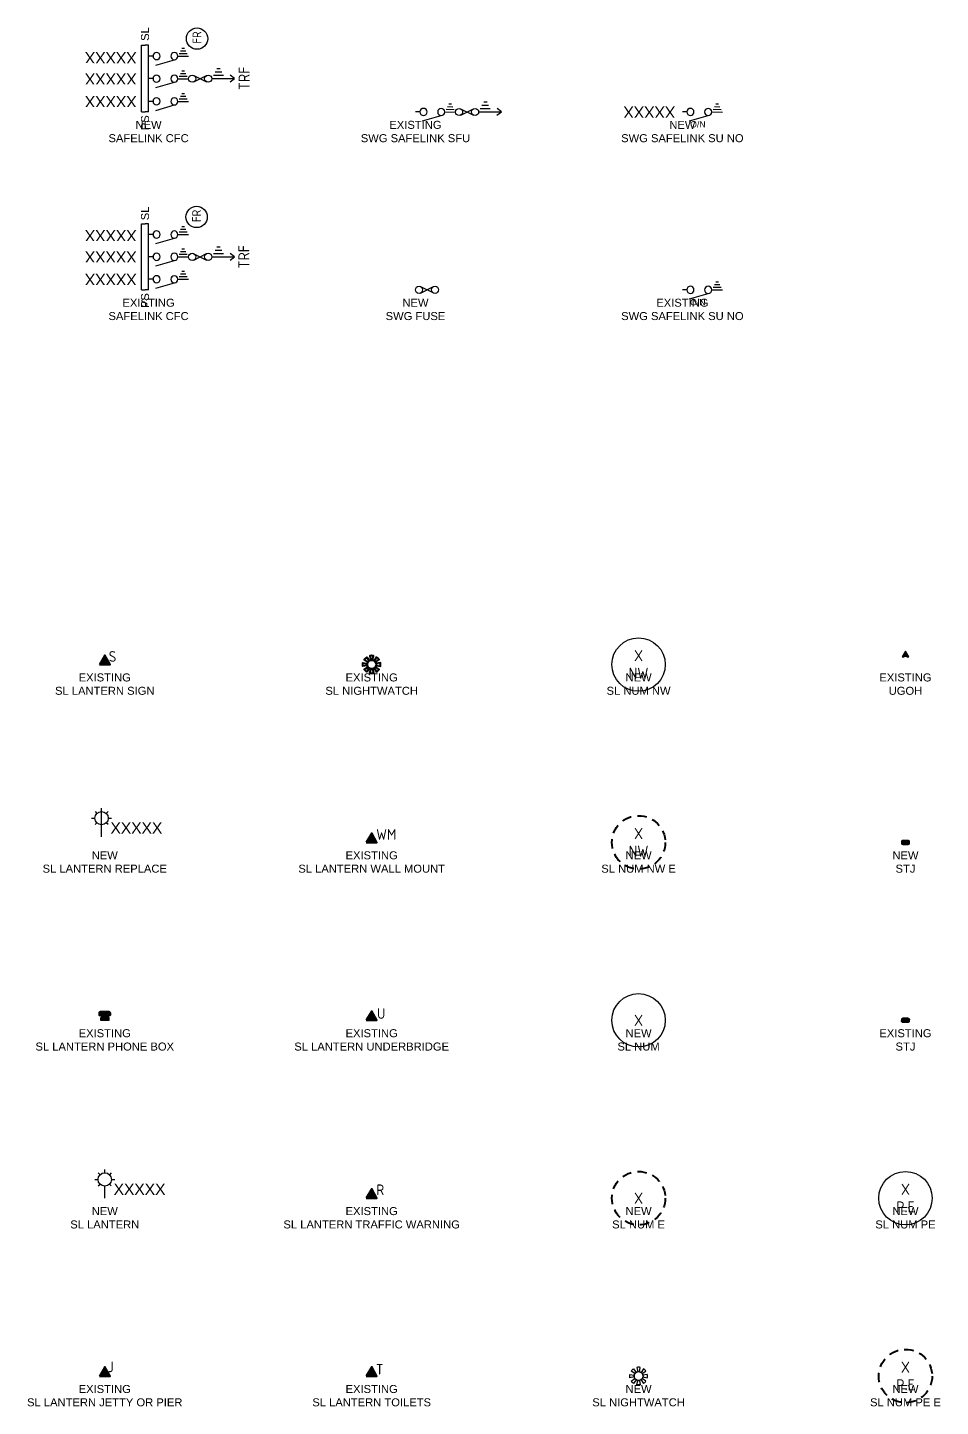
# Model space of a CAD drawing. Header units: metres. Extents: x -282 to 3977, y 160 to 949.
# Drawn here: x -62.7 to 142.5, y 160 to 470.1 of the extents above; entities that cross this region are included whole.
import ezdxf
from ezdxf.enums import TextEntityAlignment as Align

# ---------------------------------------------------------------- set-up
doc = ezdxf.new("R2010")
doc.units = ezdxf.units.M
doc.linetypes.add('Dash', pattern=[5, 3, -2])
doc.layers.get('0').update_dxf_attribs({"color": 6})
for name, color, linetype in [('Equip_HV_EXT', 7, 'Continuous'), ('Equip_HV_NEW', 2, 'Continuous'), ('Equip_SP_SL_EXT', 7, 'Continuous'), ('Equip_SP_SL_NEW', 2, 'Continuous')]:
    doc.layers.add(name, color=color, linetype=linetype)
doc.styles.add('ARIAL', font='ARIAL.TTF', dxfattribs={"height": 2})
doc.styles.add('iecISOCP', font='isocp.shx')
doc.styles.add('IESYMBOL1', font='isocp.shx')
doc.styles.add('SL_LABEL', font='ARIAL.TTF', dxfattribs={"height": 2.5})
doc.styles.get("Standard").update_dxf_attribs({"font": 'ARIAL.TTF'})
doc.styles.add('SWG_LABEL', font='ARIAL.TTF', dxfattribs={"height": 2})
doc.styles.add('SWITCH_LABEL', font='ARIAL.TTF', dxfattribs={"height": 2.5})

# ---------------------------------------------------------------- blocks, each defined once
blk = doc.blocks.new('SL_LANTERN_JETTY_OR_PIER_EXT')
at = {"lineweight": 40}
blk.add_hatch(color=256, dxfattribs=at).paths.add_polyline_path([(0.02, 2.09), (-1.2, 0), (1.2, 0)])
blk.add_lwpolyline([(-1.2, 0), (1.2, 0), (0.02, 2.09)], close=True, dxfattribs=at)
at = {"lineweight": 40, "style": 'IESYMBOL1'}
blk.add_text('J', height=2.4, dxfattribs=at).set_placement((0.72, 2.08), align=Align.MIDDLE_LEFT)
blk = doc.blocks.new('*U432')
blk.add_line((0, 0), (0, 0))
for tag, p, flags in [('Z', (0, 0), 1), ('OPERATED_BY', (0, -9.61), 9)]:
    blk.add_attdef(tag, p, '', height=0.2, dxfattribs=dict(flags=flags))
at = {"style": 'SL_LABEL', "flags": 9}
blk.add_attdef('STREET_CODE', text='', height=0.2, dxfattribs=at).set_placement((0, -0.2), align=Align.MIDDLE_LEFT)
for tag, height, flags, p in [('CONSTRUCTED_VOLTAGE', 0.2, 9, (0, -0.4)), ('CONTROL_TYPE', 0.2, 9, (0, -0.6)), ('OPERATING_VOLTAGE', 0.2, 9, (0, -1.4)), ('ORIENTATION', 0.2, 9, (0, -1.6)), ('OWNED_BY', 0.2, 9, (0, -1.8)), ('STATE', 0.2, 9, (0, -2)), ('CEXIST', 0.2, 9, (0, -2.4)), ('CNEW', 0.2, 9, (0, -2.6)), ('CNUMBER', 0.2, 9, (0, -2.8)), ('CREMOVE', 0.2, 9, (0, -3)), ('CREPLACE', 0.2, 9, (0, -3.2)), ('LANTERN_PURPOSE', 0.2, 9, (0, -0.8)), ('LANTERN_TYPE', 0.2, 9, (0, -1)), ('NO_PHASES', 0.2, 9, (0, -1.2)), ('USAGE', 0.2, 9, (0, -2.2)), ('LNUMBER', 2.5, 8, (1.2, -2.8)), ('LKINGHEIGHT', 0.2, 9, (0, -3.4)), ('LBRACKET', 0.2, 9, (0, -3.6)), ('LBRACKETVOCAB', 0.2, 9, (0, -3.8)), ('LCATEGORY', 0.2, 9, (0, -4)), ('LCHARGE1', 0.2, 9, (0, -4.2)), ('LCHARGE1PERCENT', 0.2, 9, (0, -4.4)), ('LCHARGE2', 0.2, 9, (0, -4.6)), ('LCHARGE2PERCENT', 0.2, 9, (0, -4.8)), ('LCHARGE3', 0.2, 9, (0, -5)), ('LCHARGE3PERCENT', 0.2, 9, (0, -5.2)), ('LEXIST', 0.2, 9, (0, -5.4)), ('LLAMP', 0.2, 9, (0, -5.6)), ('LLAMPVOCAB', 0.2, 9, (0, -5.8)), ('LMAST', 0.2, 9, (0, -6)), ('LMASTVOCAB', 0.2, 9, (0, -6.2)), ('SUBURB', 0.2, 9, (0, -8.6)), ('STREETNAME', 0.2, 9, (0, -8.8)), ('LNEW', 0.2, 9, (0, -6.4)), ('LANTNUMBER', 0.2, 9, (0, -6.6)), ('LOUTREACH', 0.2, 9, (0, -7)), ('LOUTREACHVOCAB', 0.2, 9, (0, -7.2)), ('LRATECODE', 0.2, 9, (0, -7.4)), ('LREMOVE', 0.2, 9, (0, -7.6)), ('LREPLACE', 0.2, 9, (0, -7.8)), ('LTYPE', 0.2, 9, (0, -8)), ('LTYPEVOCAB', 0.2, 9, (0, -8.2)), ('LEGEND', 0.2, 9, (0, -8.4)), ('LOCATION', 0.2, 9, (0, -9)), ('NOTES', 0.2, 9, (0, -9.2)), ('MAINTAINED_BY', 0.2, 9, (0, -9.86))]:
    blk.add_attdef(tag, text='', height=height, dxfattribs=dict(flags=flags)).set_placement(p, align=Align.MIDDLE_LEFT)
blk.add_wipeout([(0, 6.47), (1.46, 5.68), (2.25, 4.22), (1.46, 2.76), (0, 1.86), (-1.46, 2.76), (-2.25, 4.22), (-1.46, 5.68)])
for p, q in [((0, 5.72), (0, 6.47)), ((-2.25, 4.22), (-1.5, 4.22)), ((-1.46, 5.68), (-1.06, 5.28)), ((-1.46, 2.76), (-1.06, 3.16)), ((1.46, 5.68), (1.06, 5.28)), ((1.46, 2.76), (1.06, 3.16)), ((1.5, 4.22), (2.25, 4.22)), ((0, 0), (0, 2.72))]:
    blk.add_line(p, q)
blk.add_circle((0, 4.22), 1.5)
blk.add_attdef('ASSET_NUM', text='', height=2.5, dxfattribs=at).set_placement((2, 2), align=Align.MIDDLE_LEFT)
blk = doc.blocks.new('SL_LANTERN_PHONE_BOX_EXT')
for points in [[(0.4, 1.71, -0.267948), (0.54, 1.63), (0.85, 1.1, 0.267948), (0.99, 1.02), (1.1, 1.02, 0.414214), (1.26, 1.18), (1.26, 1.7, 0.414214), (0.94, 2.02), (-0.95, 2.02, 0.414214), (-1.27, 1.7), (-1.27, 1.18, 0.414214), (-1.11, 1.02), (-0.98, 1.02, 0.267949), (-0.85, 1.1), (-0.54, 1.63, -0.267949), (-0.4, 1.71)], [(-0.51, 1.36), (-0.99, 0.52), (-0.99, 0), (0.99, 0), (0.99, 0.53), (0.38, 1.59), (-0.37, 1.59, 0.556224)]]:
    blk.add_hatch(color=256).paths.add_polyline_path(points)
for points in [[(-1.27, 1.18), (-1.27, 1.7, -0.414214), (-0.95, 2.02), (0.94, 2.02, -0.414214), (1.26, 1.7), (1.26, 1.18, -0.414214), (1.1, 1.02), (0.99, 1.02, -0.267948), (0.85, 1.1), (0.54, 1.63, 0.267948), (0.4, 1.71), (-0.4, 1.71, 0.267949), (-0.54, 1.63), (-0.85, 1.1, -0.267949), (-0.98, 1.02), (-1.11, 1.02, -0.414214)], [(0.53, 1.33), (0.53, 1.43, 0.414214), (0.37, 1.59), (-0.37, 1.59, 0.414214), (-0.53, 1.43), (-0.53, 1.33), (-0.99, 0.52), (-0.99, 0), (0.99, 0), (0.99, 0.53)]]:
    blk.add_lwpolyline(points, format="xyb", close=True)
blk = doc.blocks.new('SL_LANTERN_SIGN_EXT')
at = {"lineweight": 40}
blk.add_hatch(color=256, dxfattribs=at).paths.add_polyline_path([(0.02, 2.09), (-1.2, 0), (1.2, 0)])
blk.add_lwpolyline([(-1.2, 0), (1.2, 0), (0.02, 2.09)], close=True, dxfattribs=at)
at = {"lineweight": 40, "style": 'IESYMBOL1'}
blk.add_text('S', height=2.4, dxfattribs=at).set_placement((0.9, 1.82), align=Align.MIDDLE_LEFT)
blk = doc.blocks.new('SL_LANTERN_TOILETS_EXT')
at = {"lineweight": 40}
blk.add_hatch(color=256, dxfattribs=at).paths.add_polyline_path([(0.02, 2.09), (-1.2, 0), (1.2, 0)])
blk.add_lwpolyline([(-1.2, 0), (1.2, 0), (0.02, 2.09)], close=True, dxfattribs=at)
at = {"lineweight": 40, "style": 'IESYMBOL1'}
blk.add_text('T', height=2.4, dxfattribs=at).set_placement((0.95, 1.54), align=Align.MIDDLE_LEFT)
blk = doc.blocks.new('SL_LANTERN_TRAFFIC_WARNING_EXT')
at = {"lineweight": 40}
blk.add_hatch(color=256, dxfattribs=at).paths.add_polyline_path([(0.02, 2.09), (-1.2, 0), (1.2, 0)])
blk.add_lwpolyline([(-1.2, 0), (1.2, 0), (0.02, 2.09)], close=True, dxfattribs=at)
at = {"lineweight": 40, "style": 'IESYMBOL1'}
blk.add_text('R', height=2.4, dxfattribs=at).set_placement((1.04, 1.89), align=Align.MIDDLE_LEFT)
blk = doc.blocks.new('SL_LANTERN_UNDERBRIDGE_EXT')
at = {"lineweight": 40}
blk.add_hatch(color=256, dxfattribs=at).paths.add_polyline_path([(0.02, 2.09), (-1.2, 0), (1.2, 0)])
blk.add_lwpolyline([(-1.2, 0), (1.2, 0), (0.02, 2.09)], close=True, dxfattribs=at)
at = {"lineweight": 40, "style": 'IESYMBOL1'}
blk.add_text('U', height=2.4, dxfattribs=at).set_placement((1.2, 1.52), align=Align.MIDDLE_LEFT)
blk = doc.blocks.new('SL_LANTERN_WALL_MOUNT_EXT')
at = {"lineweight": 40}
blk.add_hatch(color=256, dxfattribs=at).paths.add_polyline_path([(0.02, 2.09), (-1.2, 0), (1.2, 0)])
blk.add_lwpolyline([(-1.2, 0), (1.2, 0), (0.02, 2.09)], close=True, dxfattribs=at)
at = {"lineweight": 40, "style": 'IESYMBOL1'}
blk.add_text('WM', height=2.4, dxfattribs=at).set_placement((1.03, 1.79), align=Align.MIDDLE_LEFT)
blk = doc.blocks.new('SL_NIGHTWATCH_EXT')
at = {"lineweight": 40}
h = blk.add_hatch(color=256, dxfattribs=at)
h.paths.add_polyline_path([(0.39, 1.96, 0.098491), (-0.39, 1.96), (-0.2, 0.98, -0.098491), (0.19, 0.98)])
h.paths.add_polyline_path([(0.55, 0.83, -0.098491), (0.83, 0.56), (1.66, 1.11, 0.098491), (1.11, 1.66)])
h.paths.add_polyline_path([(0.98, 0.2, -0.098491), (0.98, -0.19), (1.96, -0.39, 0.098491), (1.96, 0.39)])
h.paths.add_polyline_path([(0.83, -0.55, -0.098491), (0.56, -0.83), (1.11, -1.66, 0.098491), (1.66, -1.11)])
h.paths.add_polyline_path([(-0.19, -0.98), (-0.39, -1.96, 0.098491), (0.39, -1.96), (0.2, -0.98, -0.098491)])
h.paths.add_polyline_path([(-0.83, -0.56), (-1.66, -1.11, 0.098491), (-1.11, -1.66), (-0.55, -0.83, -0.098491)])
h.paths.add_polyline_path([(-0.98, 0.19), (-1.96, 0.39, 0.098491), (-1.96, -0.39), (-0.98, -0.2, -0.098491)])
h.paths.add_polyline_path([(-1.11, 1.66, 0.098491), (-1.66, 1.11), (-0.83, 0.55, -0.098491), (-0.56, 0.83)])
for p, q in [((-1.16, 1.63), (-1.16, 1.63, 0)), ((-1.1, 1.64), (-1.1, 1.64, 0)), ((1.08, 1.63), (1.08, 1.63, 0)), ((-0.86, -0.57), (-0.86, -0.57, 0)), ((0.82, -0.57), (0.82, -0.57, 0)), ((1.13, -1.65), (1.13, -1.65, 0)), ((1.96, -0.37), (1.96, -0.37, 0))]:
    blk.add_line(p, q, dxfattribs=at)
for points in [[(-0.98, 0.19, 0.098491), (-0.98, -0.2), (-1.96, -0.39, -0.098491), (-1.96, 0.39)], [(-0.56, 0.83, 0.098491), (-0.83, 0.55), (-1.66, 1.11, -0.098491), (-1.11, 1.66)], [(-0.2, 0.98, -0.098491), (0.19, 0.98), (0.39, 1.96, 0.098491), (-0.39, 1.96)], [(0.83, 0.56), (1.66, 1.11, 0.098491), (1.11, 1.66), (0.55, 0.83, -0.098491)], [(0.98, -0.19), (1.96, -0.39, 0.098491), (1.96, 0.39), (0.98, 0.2, -0.098491)], [(-0.83, -0.56, 0.098491), (-0.55, -0.83), (-1.11, -1.66, -0.098491), (-1.66, -1.11)], [(0.2, -0.98), (0.39, -1.96, -0.098491), (-0.39, -1.96), (-0.19, -0.98, 0.098491)], [(0.56, -0.83), (1.11, -1.66, 0.098491), (1.66, -1.11), (0.83, -0.55, -0.098491)]]:
    blk.add_lwpolyline(points, format="xyb", close=True, dxfattribs=at)
blk.add_circle((0, 0), 1, dxfattribs=at)
blk = doc.blocks.new('SL_NIGHTWATCH_NEW')
for p, q in [((-1.16, 1.63), (-1.16, 1.63, 0)), ((-1.1, 1.64), (-1.1, 1.64, 0)), ((1.08, 1.63), (1.08, 1.63, 0)), ((-0.86, -0.57), (-0.86, -0.57, 0)), ((0.82, -0.57), (0.82, -0.57, 0)), ((1.13, -1.65), (1.13, -1.65, 0)), ((1.96, -0.37), (1.96, -0.37, 0))]:
    blk.add_line(p, q)
for points in [[(-0.98, 0.19, 0.098491), (-0.98, -0.2), (-1.96, -0.39, -0.098491), (-1.96, 0.39)], [(-0.56, 0.83, 0.098491), (-0.83, 0.55), (-1.66, 1.11, -0.098491), (-1.11, 1.66)], [(-0.2, 0.98, -0.098491), (0.19, 0.98), (0.39, 1.96, 0.098491), (-0.39, 1.96)], [(0.83, 0.56), (1.66, 1.11, 0.098491), (1.11, 1.66), (0.55, 0.83, -0.098491)], [(0.98, -0.19), (1.96, -0.39, 0.098491), (1.96, 0.39), (0.98, 0.2, -0.098491)], [(-0.83, -0.56, 0.098491), (-0.55, -0.83), (-1.11, -1.66, -0.098491), (-1.66, -1.11)], [(0.2, -0.98), (0.39, -1.96, -0.098491), (-0.39, -1.96), (-0.19, -0.98, 0.098491)], [(0.56, -0.83), (1.11, -1.66, 0.098491), (1.66, -1.11), (0.83, -0.55, -0.098491)]]:
    blk.add_lwpolyline(points, format="xyb", close=True)
blk.add_circle((0, 0), 1)
blk = doc.blocks.new('SL_NUM_EXIST')
at = {"linetype": 'Dash', "lineweight": 40, "ltscale": 0.7}
blk.add_circle((0, 0), 6, dxfattribs=at)
at = {"lineweight": 40, "style": 'IESYMBOL1', "flags": 4}
blk.add_attdef('SL16', text='', height=2.5, dxfattribs=at).set_placement((0, 0), align=Align.MIDDLE)
at = {"lineweight": 40, "flags": 1}
blk.add_attdef('Z', (0, 0), '', height=0.2, dxfattribs=at)
blk = doc.blocks.new('SL_NUM_NEW')
blk.add_circle((0, 0), 6)
at = {"style": 'IESYMBOL1', "flags": 4}
blk.add_attdef('SL14', text='', height=2.5, dxfattribs=at).set_placement((0, 0), align=Align.MIDDLE)
at = {"flags": 1}
blk.add_attdef('Z', (0, 0), '', height=0.2, dxfattribs=at)
blk = doc.blocks.new('SL_NUM_NW_EXIST')
at = {"linetype": 'Dash', "lineweight": 40, "ltscale": 0.7}
blk.add_circle((0, 0), 6, dxfattribs=at)
at = {"lineweight": 40, "style": 'IESYMBOL1'}
blk.add_text('NW', height=2.5, dxfattribs=at).set_placement((0, -0.72), align=Align.TOP_CENTER)
at = {"lineweight": 40, "style": 'IESYMBOL1', "flags": 4}
blk.add_attdef('SL18', text='', height=2.5, dxfattribs=at).set_placement((0, 0), align=Align.BOTTOM_CENTER)
at = {"lineweight": 40, "flags": 1}
blk.add_attdef('Z', (0, 0), '', height=0.2, dxfattribs=at)
blk = doc.blocks.new('SL_NUM_NW_NEW')
blk.add_circle((0, 0), 6)
at = {"style": 'IESYMBOL1'}
blk.add_text('NW', height=2.5, dxfattribs=at).set_placement((0, -0.72), align=Align.TOP_CENTER)
at = {"style": 'IESYMBOL1', "flags": 4}
blk.add_attdef('SL17', text='', height=2.5, dxfattribs=at).set_placement((0, 0), align=Align.BOTTOM_CENTER)
at = {"flags": 1}
blk.add_attdef('Z', (0, 0), '', height=0.2, dxfattribs=at)
blk = doc.blocks.new('SL_NUM_PE_EXIST')
at = {"linetype": 'Dash', "lineweight": 40, "ltscale": 0.7}
blk.add_circle((0, 0), 6, dxfattribs=at)
at = {"lineweight": 40, "style": 'IESYMBOL1'}
blk.add_text('P.E', height=2.5, dxfattribs=at).set_placement((0, -0.72), align=Align.TOP_CENTER)
at = {"lineweight": 40, "style": 'IESYMBOL1', "flags": 4}
blk.add_attdef('SL15', text='', height=2.5, dxfattribs=at).set_placement((0, 0), align=Align.BOTTOM_CENTER)
at = {"lineweight": 40, "flags": 1}
blk.add_attdef('Z', (0, 0), '', height=0.2, dxfattribs=at)
blk = doc.blocks.new('SL_NUM_PE_NEW')
blk.add_circle((0, 0), 6)
at = {"style": 'IESYMBOL1'}
blk.add_text('P.E', height=2.5, dxfattribs=at).set_placement((0, -0.72), align=Align.TOP_CENTER)
at = {"style": 'IESYMBOL1', "flags": 4}
blk.add_attdef('SL15', text='', height=2.5, dxfattribs=at).set_placement((0, 0), align=Align.BOTTOM_CENTER)
at = {"flags": 1}
blk.add_attdef('Z', (0, 0), '', height=0.2, dxfattribs=at)
blk = doc.blocks.new('STJ_SL_EXT')
blk.add_hatch(color=256).paths.add_polyline_path([(0.59, -0.45, 0.414214), (0.91, -0.13, 1.036514), (0.59, 0.45), (-0.59, 0.45, 0.414214), (-0.91, 0.13, 1.036514), (-0.59, -0.45)])
blk.add_lwpolyline([(-0.91, 0.13), (-0.91, -0.13, 0.414214), (-0.59, -0.45), (0.59, -0.45, 0.414214), (0.91, -0.13), (0.91, 0.13, 0.414214), (0.59, 0.45), (-0.59, 0.45, 0.414214)], format="xyb", close=True)
for tag, p, flags in [('CONNECTOR_TYPE', (0, 0), 9), ('Z', (0, 0), 1), ('CONSTRUCTED_VOLTAGE', (0, -0.2), 9), ('OPERATING_VOLTAGE', (0, -0.6), 9), ('ORIENTATION', (0, -0.8), 9), ('OWNED_BY', (0, -1), 9), ('STATE', (0, -1.2), 9), ('NO_PHASES', (0, -0.4), 9), ('USAGE', (0, -1.4), 9), ('LEGEND', (0, -1.6), 9), ('NOTES', (0, -1.8), 9)]:
    blk.add_attdef(tag, p, '', height=0.2, dxfattribs=dict(flags=flags))
blk = doc.blocks.new('STJ_SL_NEW')
h = blk.add_hatch(color=256)
edge = h.paths.add_edge_path()
edge.add_line((-0.91, 0.13), (-0.91, -0.13))
edge.add_arc((-0.59, -0.13), 0.32, 180, 270)
edge.add_line((-0.59, -0.45), (0.59, -0.45))
edge.add_arc((0.59, -0.13), 0.32, 270, 360)
edge.add_line((0.91, -0.13), (0.91, 0.13))
edge.add_arc((0.59, 0.13), 0.32, 360, 450)
edge.add_line((0.59, 0.45), (-0.59, 0.45))
edge.add_arc((-0.59, 0.13), 0.32, 90, 180)
blk.add_lwpolyline([(-0.91, 0.13), (-0.91, -0.13, 0.414214), (-0.59, -0.45), (0.59, -0.45, 0.414214), (0.91, -0.13), (0.91, 0.13, 0.414214), (0.59, 0.45), (-0.59, 0.45, 0.414214)], format="xyb", close=True)
for tag, p, flags in [('CONNECTOR_TYPE', (0, 0), 9), ('Z', (0, 0), 1), ('CONSTRUCTED_VOLTAGE', (0, -0.2), 9), ('OPERATING_VOLTAGE', (0, -0.6), 9), ('ORIENTATION', (0, -0.8), 9), ('OWNED_BY', (0, -1), 9), ('STATE', (0, -1.62), 9), ('NO_PHASES', (0, -0.4), 9), ('USAGE', (0, -1.82), 9), ('LEGEND', (0, -2.02), 9), ('NOTES', (0, -2.22), 9)]:
    blk.add_attdef(tag, p, '', height=0.2, dxfattribs=dict(flags=flags))
at = {"flags": 9}
for tag, p in [('OPERATED_BY', (0, -1.11)), ('MAINTAINED_BY', (0, -1.31))]:
    blk.add_attdef(tag, text='', height=0.2, dxfattribs=at).set_placement(p, align=Align.MIDDLE_LEFT)
blk = doc.blocks.new('UGOH_EXT')
blk.add_hatch(color=256).paths.add_polyline_path([(-0.75, 1.7), (0.75, 1.7), (0, 3)])
for p, q in [((0, 3), (-0.75, 1.7)), ((-0.75, 1.7), (0.75, 1.7)), ((0.75, 1.7), (0, 3))]:
    blk.add_line(p, q)
for tag, flags, p in [('TYPE', 1, (1.5, -2)), ('NUMBER_OF_PHASES', 9, (1.5, -1.8))]:
    blk.add_attdef(tag, text='', height=0.2, dxfattribs=dict(flags=flags)).set_placement(p, align=Align.MIDDLE_LEFT)
blk.add_wipeout([(-0.25, 1.7), (-0.25, 0), (0.25, 0), (0.25, 1.7)])
at = {"flags": 9}
for tag, p in [('CONSTRUCTED_VOLTAGE', (1.5, 0)), ('ACTUAL_STATUS', (1.5, -1.6)), ('OPERATING_VOLTAGE', (1.5, -0.2)), ('ORIENTATION', (1.5, -0.4)), ('STATE', (1.5, -0.6)), ('OWNED_BY', (1.5, -1)), ('OPERATED_BY', (1.5, -1.2)), ('USAGE', (1.5, -0.8)), ('MAINTAINED_BY', (1.5, -1.4))]:
    blk.add_attdef(tag, text='', height=0.2, dxfattribs=at).set_placement(p, align=Align.MIDDLE_LEFT)
blk = doc.blocks.new('SL_LANTERN_REPLACE_NEW')
blk.add_line((0, 0), (0, 0))
for tag, flags, p in [('STREET_CODE', 9, (1.5, 0)), ('CONSTRUCTED_VOLTAGE', 9, (1.5, -0.2)), ('CONTROL_TYPE', 9, (1.5, -0.4)), ('OPERATING_VOLTAGE', 9, (1.5, -1.2)), ('ORIENTATION', 9, (1.5, -1.4)), ('OWNED_BY', 9, (1.5, -1.6)), ('OPERATED_BY', 9, (1.5, -1.8)), ('STATE', 9, (1.5, -2.2)), ('CEXIST', 9, (1.5, -2.6)), ('CNEW', 9, (1.5, -2.8)), ('CNUMBER', 9, (1.5, -3)), ('CREMOVE', 9, (1.5, -3.2)), ('LANTERN_PURPOSE', 9, (1.5, -0.6)), ('LANTERN_TYPE', 9, (1.5, -0.8)), ('NO_PHASES', 9, (1.5, -1)), ('MAINTAINED_BY', 9, (1.5, -2)), ('USAGE', 9, (1.5, -2.4)), ('CREPLACE', 9, (1.5, -3.4)), ('LKINGHEIGHT', 9, (1.5, -3.6)), ('LBRACKET', 9, (1.5, -3.8)), ('LBRACKETVOCAB', 9, (1.5, -4)), ('LCATEGORY', 9, (1.5, -4.2)), ('LCHARGE1', 9, (1.5, -4.4)), ('LCHARGE1PERCENT', 9, (1.5, -4.6)), ('LCHARGE2', 9, (1.5, -4.8)), ('LCHARGE2PERCENT', 9, (1.5, -5)), ('LCHARGE3', 9, (1.5, -5.2)), ('LCHARGE3PERCENT', 9, (1.5, -5.4)), ('LEXIST', 9, (1.5, -5.6)), ('LLAMP', 9, (1.5, -5.8)), ('LLAMPVOCAB', 9, (1.5, -6)), ('LMAST', 9, (1.5, -6.2)), ('LMASTVOCAB', 9, (1.5, -6.4)), ('LNEW', 9, (1.5, -6.6)), ('LANTNUMBER', 9, (1.5, -6.8)), ('LNUMBER', 9, (1.5, -7)), ('LOUTREACH', 9, (1.5, -7.2)), ('LOUTREACHVOCAB', 9, (1.5, -7.4)), ('LRATECODE', 9, (1.5, -7.6)), ('LREMOVE', 9, (1.5, -7.8)), ('LREPLACE', 9, (1.5, -8)), ('LTYPE', 9, (1.5, -8.2)), ('LTYPEVOCAB', 9, (1.5, -8.4)), ('LEGEND', 9, (1.5, -8.6)), ('NEW_LKINGHEIGHT', 9, (1.5, -8.8)), ('NEW_LBRACKET', 9, (1.5, -9)), ('NEW_LBRACKETVOCAB', 9, (1.5, -9.2)), ('NEW_LCATEGORY', 9, (1.5, -9.4)), ('NEW_LCHARGE1', 9, (1.5, -9.6)), ('NEW_LCHARGE1PERCENT', 9, (1.5, -9.8)), ('NEW_LCHARGE2', 9, (1.5, -10)), ('NEW_LCHARGE2PERCENT', 9, (1.5, -10.2)), ('NEW_LCHARGE3', 9, (1.5, -10.4)), ('NEW_LCHARGE3PERCENT', 9, (1.5, -10.6)), ('NEW_LLAMP', 9, (1.5, -10.8)), ('NEW_LLAMPVOCAB', 9, (1.5, -11)), ('NEW_LMAST', 9, (1.5, -11.2)), ('NEW_LMASTVOCAB', 9, (1.5, -11.4)), ('NEW_LOUTREACH', 9, (1.5, -11.6)), ('NEW_LOUTREACHVOCAB', 9, (1.5, -11.8)), ('NEW_LRATECODE', 9, (1.5, -12)), ('NEW_LTYPE', 9, (1.5, -12.2)), ('NEW_LTYPEVOCAB', 9, (1.5, -12.4)), ('SUBURB', 9, (1.5, -12.6)), ('STREETNAME', 9, (1.5, -12.8)), ('Z', 1, (1.5, -13.4)), ('LOCATION', 9, (1.5, -13)), ('NOTES', 9, (1.5, -13.2))]:
    blk.add_attdef(tag, text='', height=0.2, dxfattribs=dict(flags=flags)).set_placement(p, align=Align.MIDDLE_LEFT)
blk.add_wipeout([(0, 6.47), (1.46, 5.68), (2.25, 4.22), (1.46, 2.76), (0, 1.86), (-1.46, 2.76), (-2.25, 4.22), (-1.46, 5.68)])
for p, q in [((0, 2.72), (0, 6.47)), ((-2.25, 4.22), (-1.5, 4.22)), ((-1.46, 5.68), (-1.06, 5.28)), ((-1.46, 2.76), (-1.06, 3.16)), ((1.46, 5.68), (1.06, 5.28)), ((1.46, 2.76), (1.06, 3.16)), ((1.5, 4.22), (2.25, 4.22)), ((0, 0), (0, 2.72))]:
    blk.add_line(p, q)
blk.add_circle((0, 4.22), 1.5)
at = {"flags": 8}
blk.add_attdef('ASSET_NUM', text='', height=2.5, dxfattribs=at).set_placement((2, 2), align=Align.MIDDLE_LEFT)
blk = doc.blocks.new('SWG_FUSE_EXT')
for points in [[(1.15, 0.72), (4.04, -0.71)], [(1.16, -0.72), (4.04, 0.73)]]:
    blk.add_lwpolyline(points)
for centre in [(0.8, 0), (4.4, 0.01)]:
    blk.add_circle(centre, 0.8)
blk = doc.blocks.new('SWG_SAFELINK_SFU_EXT')
for p, q in [((6.9, 0.59), (8.7, 0.58)), ((7.2, 1.19), (8.4, 1.18)), ((7.5, 1.79), (8.1, 1.79)), ((14.2, 0.01), (19.32, 0.01)), ((14.57, 0.76), (16.82, 0.76)), ((14.95, 1.51), (16.45, 1.51)), ((15.33, 2.26), (16.08, 2.26)), ((1.6, -2.02), (5.8, -0.81)), ((6.6, -0.01), (9, -0.02))]:
    blk.add_line(p, q)
for points in [[(1, 0), (0, 0)], [(18.32, -0.74), (19.32, 0.01), (18.33, 0.76)]]:
    blk.add_lwpolyline(points)
for points in [[(1.8, -0.8, 1), (1.8, 0.8, 1)], [(5.8, -0.81, 1), (5.8, 0.79, 1)]]:
    blk.add_lwpolyline(points, format="xyb", close=True)
blk.add_blockref('SWG_FUSE_EXT', (9, -0.02))
at = {"style": 'SWITCH_LABEL', "flags": 8}
blk.add_attdef('ASSET_NUM', text='', height=2.5, rotation=179.9544, dxfattribs=at).set_placement((-3, 0), align=Align.MIDDLE_LEFT)
at = {"flags": 1}
blk.add_attdef('Z', (0, 0), '', height=0.2, dxfattribs=at)
at = {"flags": 9}
for tag, p in [('ACTUAL_STATUS', (0, -0.4)), ('CONSTRUCTED_VOLTAGE', (0, -0.6)), ('OPERATING_VOLTAGE', (0, -1)), ('ORIENTATION', (0, -1.2)), ('OWNED_BY', (0, -1.4)), ('STATE', (0, -1.8)), ('SWITCH_TYPE', (0, -2)), ('STREETNAME', (0, -2.6)), ('SUBURB', (0, -2.8)), ('NO_PHASES', (0, -0.8)), ('PARENT', (0, -1.6)), ('USAGE', (0, -2.2)), ('LOCATION', (0, -2.4)), ('NOTES', (0, -3))]:
    blk.add_attdef(tag, text='', height=0.2, dxfattribs=at).set_placement(p, align=Align.MIDDLE_LEFT)
at = {"style": 'SWITCH_LABEL', "flags": 9}
blk.add_attdef('STREET_CODE', text='', height=0.2, dxfattribs=at).set_placement((0, -0.2), align=Align.MIDDLE_LEFT)
blk = doc.blocks.new('SWG_SAFELINK_SU_EXT')
for p, q in [((6.9, 0.59), (8.7, 0.58)), ((7.2, 1.19), (8.4, 1.18)), ((7.5, 1.79), (8.1, 1.79)), ((1.6, -2.02), (5.8, -0.81)), ((6.6, -0.01), (9, -0.02))]:
    blk.add_line(p, q)
blk.add_lwpolyline([(1, 0), (0, 0)])
for points in [[(1.8, -0.8, 1), (1.8, 0.8, 1)], [(5.8, -0.81, 1), (5.8, 0.79, 1)]]:
    blk.add_lwpolyline(points, format="xyb", close=True)
at = {"style": 'SWITCH_LABEL', "flags": 8}
blk.add_attdef('ASSET_NUM', text='', height=2.5, rotation=179.9544, dxfattribs=at).set_placement((-1.6, -0.02), align=Align.MIDDLE_LEFT)
at = {"flags": 1}
blk.add_attdef('Z', (0, 0), '', height=0.2, dxfattribs=at)
at = {"flags": 9}
for tag, p in [('ACTUAL_STATUS', (0, -0.4)), ('CONSTRUCTED_VOLTAGE', (0, -0.6)), ('OPERATING_VOLTAGE', (0, -1)), ('ORIENTATION', (0, -1.2)), ('OWNED_BY', (0, -1.4)), ('STATE', (0, -1.8)), ('SWITCH_TYPE', (0, -2)), ('STREETNAME', (0, -2.6)), ('SUBURB', (0, -2.8)), ('NO_PHASES', (0, -0.8)), ('PARENT', (0, -1.6)), ('USAGE', (0, -2.2)), ('LOCATION', (0, -2.4)), ('NOTES', (0, -3))]:
    blk.add_attdef(tag, text='', height=0.2, dxfattribs=at).set_placement(p, align=Align.MIDDLE_LEFT)
at = {"style": 'SWITCH_LABEL', "flags": 9}
blk.add_attdef('STREET_CODE', text='', height=0.2, dxfattribs=at).set_placement((0, -0.2), align=Align.MIDDLE_LEFT)
blk = doc.blocks.new('FAULT_INDIC_SE')
blk.add_circle((0, 0), 2.4)
at = {"insert": (-1.15, 1), "char_height": 2, "width": 2.7042, "attachment_point": 1, "style": 'iecISOCP'}
blk.add_mtext('FR', dxfattribs=at)
blk = doc.blocks.new('*U272')
for p, q in [((-1.6, 0), (-1.6, 14.86)), ((-1.6, 14.86), (-0.8, 14.86)), ((0, 14.86), (-0.8, 14.86)), ((0, 0), (0, 14.86)), ((-1.6, 0), (-0.8, 0)), ((0, 0), (-0.8, 0))]:
    blk.add_line(p, q)
at = {"rotation": 90}
blk.add_blockref('FAULT_INDIC_SE', (10.8, 16.38), dxfattribs=at)
for name, p in [('SWG_SAFELINK_SU_EXT', (0, 12.44)), ('SWG_SAFELINK_SFU_EXT', (0, 7.43)), ('SWG_SAFELINK_SU_EXT', (0, 2.38))]:
    blk.add_blockref(name, p)
at = {"style": 'IESYMBOL1'}
blk.add_text('TRF', height=2.5, rotation=89.9826, dxfattribs=at).set_placement((21.43, 7.44), align=Align.MIDDLE_CENTER)
at = {"style": 'ARIAL'}
blk.add_attdef('SWG_TYPE', text='', height=1.8, rotation=90, dxfattribs=at).set_placement((-0.8, 15.65), align=Align.MIDDLE_LEFT)
at = {"style": 'SWG_LABEL', "flags": 8}
for tag, p in [('ASSET_NUM3', (-2.68, 12.21)), ('ASSET_NUM2', (-2.68, 7.43)), ('ASSET_NUM1', (-2.68, 2.35))]:
    blk.add_attdef(tag, text='', height=2.5, rotation=179.9544, dxfattribs=at).set_placement(p, align=Align.MIDDLE_LEFT)
at = {"flags": 1}
blk.add_attdef('Z', (0, 0), '', height=0.2, rotation=90, dxfattribs=at)
at = {"style": 'ARIAL'}
blk.add_attdef('SUB_TYPE', text='', height=1.8, rotation=90, dxfattribs=at).set_placement((-0.8, -0.76), align=Align.MIDDLE_RIGHT)
blk = doc.blocks.new('SWG_SAFELINK_SFU_NEW')
for p, q in [((6.9, 0.59), (8.7, 0.58)), ((7.2, 1.19), (8.4, 1.18)), ((7.5, 1.79), (8.1, 1.79)), ((14.2, 0.01), (19.32, 0.01)), ((14.57, 0.76), (16.82, 0.76)), ((14.95, 1.51), (16.45, 1.51)), ((15.33, 2.26), (16.08, 2.26)), ((1.6, -2.02), (5.8, -0.81)), ((6.6, -0.01), (9, -0.02))]:
    blk.add_line(p, q)
for points in [[(1, 0), (0, 0)], [(18.32, -0.74), (19.32, 0.01), (18.33, 0.76)]]:
    blk.add_lwpolyline(points)
for points in [[(1.8, -0.8, 1), (1.8, 0.8, 1)], [(5.8, -0.81, 1), (5.8, 0.79, 1)]]:
    blk.add_lwpolyline(points, format="xyb", close=True)
blk.add_blockref('SWG_FUSE_EXT', (9, -0.02))
at = {"style": 'SWITCH_LABEL', "flags": 8}
blk.add_attdef('ASSET_NUM', text='', height=2.5, rotation=179.9544, dxfattribs=at).set_placement((-3, 0), align=Align.MIDDLE_LEFT)
at = {"flags": 1}
blk.add_attdef('Z', (0, 0), '', height=0.2, dxfattribs=at)
at = {"flags": 9}
for tag, p in [('ACTUAL_STATUS', (0, -0.4)), ('CONSTRUCTED_VOLTAGE', (0, -0.6)), ('OPERATING_VOLTAGE', (0, -1)), ('ORIENTATION', (0, -1.2)), ('OWNED_BY', (0, -1.4)), ('STATE', (0, -1.8)), ('SWITCH_TYPE', (0, -2)), ('SUBURB', (0, -2.4)), ('STREETNAME', (0, -2.6)), ('NO_PHASES', (0, -0.8)), ('PARENT', (0, -1.6)), ('USAGE', (0, -2.2)), ('LOCATION', (0, -2.8)), ('NOTES', (0, -3))]:
    blk.add_attdef(tag, text='', height=0.2, dxfattribs=at).set_placement(p, align=Align.MIDDLE_LEFT)
at = {"style": 'SWITCH_LABEL', "flags": 9}
blk.add_attdef('STREET_CODE', text='', height=0.2, dxfattribs=at).set_placement((0, -0.2), align=Align.MIDDLE_LEFT)
blk = doc.blocks.new('SWG_SAFELINK_SU_NEW')
for p, q in [((6.9, 0.59), (8.7, 0.58)), ((7.2, 1.19), (8.4, 1.18)), ((7.5, 1.79), (8.1, 1.79)), ((1.6, -2.02), (5.8, -0.81)), ((6.6, -0.01), (9, -0.02))]:
    blk.add_line(p, q)
blk.add_lwpolyline([(1, 0), (0, 0)])
for points in [[(1.8, -0.8, 1), (1.8, 0.8, 1)], [(5.8, -0.81, 1), (5.8, 0.79, 1)]]:
    blk.add_lwpolyline(points, format="xyb", close=True)
at = {"style": 'SWITCH_LABEL', "flags": 8}
blk.add_attdef('ASSET_NUM', text='', height=2.5, rotation=179.9544, dxfattribs=at).set_placement((-1.6, -0.02), align=Align.MIDDLE_LEFT)
at = {"flags": 1}
blk.add_attdef('Z', (0, 0), '', height=0.2, rotation=90, dxfattribs=at)
at = {"flags": 9}
for tag, p in [('ACTUAL_STATUS', (0, -0.4)), ('CONSTRUCTED_VOLTAGE', (0, -0.6)), ('OPERATING_VOLTAGE', (0, -1)), ('ORIENTATION', (0, -1.2)), ('OWNED_BY', (0, -1.4)), ('STATE', (0, -1.8)), ('SWITCH_TYPE', (0, -2)), ('SUBURB', (0, -2.4)), ('STREETNAME', (0, -2.6)), ('NO_PHASES', (0, -0.8)), ('PARENT', (0, -1.6)), ('USAGE', (0, -2.2)), ('LOCATION', (0, -2.8)), ('NOTES', (0, -3))]:
    blk.add_attdef(tag, text='', height=0.2, dxfattribs=at).set_placement(p, align=Align.MIDDLE_LEFT)
at = {"style": 'SWITCH_LABEL', "flags": 9}
blk.add_attdef('STREET_CODE', text='', height=0.2, dxfattribs=at).set_placement((0, -0.2), align=Align.MIDDLE_LEFT)
blk = doc.blocks.new('*U271')
for p, q in [((-1.6, 0), (-1.6, 14.98)), ((-1.6, 14.98), (-0.8, 14.98)), ((0, 14.98), (-0.8, 14.98)), ((0, 0), (0, 14.98)), ((-1.6, 0), (-0.8, 0)), ((0, 0), (-0.8, 0))]:
    blk.add_line(p, q)
at = {"rotation": 90}
blk.add_blockref('FAULT_INDIC_SE', (10.89, 16.5), dxfattribs=at)
for name, p in [('SWG_SAFELINK_SU_NEW', (0, 12.56)), ('SWG_SAFELINK_SFU_NEW', (0, 7.49)), ('SWG_SAFELINK_SU_NEW', (0, 2.38))]:
    blk.add_blockref(name, p)
at = {"style": 'IESYMBOL1'}
blk.add_text('TRF', height=2.5, rotation=89.9826, dxfattribs=at).set_placement((21.48, 7.55), align=Align.MIDDLE_CENTER)
at = {"style": 'ARIAL'}
blk.add_attdef('SWG_TYPE', text='', height=1.8, rotation=90, dxfattribs=at).set_placement((-0.8, 15.97), align=Align.MIDDLE_LEFT)
at = {"style": 'SWG_LABEL', "flags": 8}
for tag, p in [('ASSET_NUM3', (-2.68, 12.21)), ('ASSET_NUM2', (-2.68, 7.43)), ('ASSET_NUM1', (-2.68, 2.35))]:
    blk.add_attdef(tag, text='', height=2.5, rotation=179.9544, dxfattribs=at).set_placement(p, align=Align.MIDDLE_LEFT)
at = {"flags": 1}
blk.add_attdef('Z', (0, 0), '', height=0.2, rotation=90, dxfattribs=at)
at = {"style": 'ARIAL'}
blk.add_attdef('SUB_TYPE', text='', height=1.8, rotation=90, dxfattribs=at).set_placement((-0.8, -0.76), align=Align.MIDDLE_RIGHT)
blk = doc.blocks.new('SWG_FUSE_NEW')
for points in [[(1.15, 0.72), (4.04, -0.71)], [(1.16, -0.72), (4.04, 0.73)]]:
    blk.add_lwpolyline(points)
for centre in [(0.8, 0), (4.4, 0.01)]:
    blk.add_circle(centre, 0.8)
blk = doc.blocks.new('SWG_SAFELINK_SU_NO_EXT')
for p, q in [((6.9, 0.59), (8.7, 0.58)), ((7.2, 1.19), (8.4, 1.18)), ((7.5, 1.79), (8.1, 1.79)), ((1.6, -2.02), (5.8, -0.81)), ((6.6, -0.01), (9, -0.02))]:
    blk.add_line(p, q)
blk.add_lwpolyline([(1, 0), (0, 0)])
for points in [[(1.8, -0.8, 1), (1.8, 0.8, 1)], [(5.8, -0.81, 1), (5.8, 0.79, 1)]]:
    blk.add_lwpolyline(points, format="xyb", close=True)
at = {"insert": (5.22, -3.48), "char_height": 1.4, "width": 3.8863, "attachment_point": 1, "rotation": 180}
blk.add_mtext('{\\fArial|b0|i0|c0|p34;N/O}', dxfattribs=at)
at = {"style": 'SWITCH_LABEL', "flags": 8}
blk.add_attdef('ASSET_NUM', text='', height=2.5, rotation=179.9544, dxfattribs=at).set_placement((-1.6, -0.01), align=Align.MIDDLE_LEFT)
at = {"flags": 1}
blk.add_attdef('Z', (0, 0), '', height=0.2, dxfattribs=at)
at = {"flags": 9}
for tag, p in [('ACTUAL_STATUS', (0, -0.4)), ('CONSTRUCTED_VOLTAGE', (0, -0.6)), ('OPERATING_VOLTAGE', (0, -1)), ('ORIENTATION', (0, -1.2)), ('OWNED_BY', (0, -1.4)), ('STATE', (0, -1.8)), ('SWITCH_TYPE', (0, -2)), ('STREETNAME', (0, -2.6)), ('SUBURB', (0, -2.8)), ('NO_PHASES', (0, -0.8)), ('PARENT', (0, -1.6)), ('USAGE', (0, -2.2)), ('LOCATION', (0, -2.4)), ('NOTES', (0, -3))]:
    blk.add_attdef(tag, text='', height=0.2, dxfattribs=at).set_placement(p, align=Align.MIDDLE_LEFT)
at = {"style": 'SWITCH_LABEL', "flags": 9}
blk.add_attdef('STREET_CODE', text='', height=0.2, dxfattribs=at).set_placement((0, -0.2), align=Align.MIDDLE_LEFT)
blk = doc.blocks.new('SWG_SAFELINK_SU_NO_NEW')
for p, q in [((6.9, 0.59), (8.7, 0.58)), ((7.2, 1.19), (8.4, 1.18)), ((7.5, 1.79), (8.1, 1.79)), ((1.6, -2.02), (5.8, -0.81)), ((6.6, -0.01), (9, -0.02))]:
    blk.add_line(p, q)
blk.add_lwpolyline([(1, 0), (0, 0)])
for points in [[(1.8, -0.8, 1), (1.8, 0.8, 1)], [(5.8, -0.81, 1), (5.8, 0.79, 1)]]:
    blk.add_lwpolyline(points, format="xyb", close=True)
at = {"insert": (5.22, -3.48), "char_height": 1.4, "width": 3.8863, "attachment_point": 1, "rotation": 180}
blk.add_mtext('{\\fArial|b0|i0|c0|p34;N/O}', dxfattribs=at)
at = {"style": 'SWITCH_LABEL', "flags": 8}
blk.add_attdef('ASSET_NUM', text='', height=2.5, rotation=179.9544, dxfattribs=at).set_placement((-1.6, -0.02), align=Align.MIDDLE_LEFT)
at = {"flags": 1}
blk.add_attdef('Z', (0, 0), '', height=0.2, dxfattribs=at)
at = {"flags": 9}
for tag, p in [('ACTUAL_STATUS', (0, -0.4)), ('CONSTRUCTED_VOLTAGE', (0, -0.6)), ('OPERATING_VOLTAGE', (0, -1)), ('ORIENTATION', (0, -1.2)), ('OWNED_BY', (0, -1.4)), ('STATE', (0, -1.8)), ('SWITCH_TYPE', (0, -2)), ('SUBURB', (0, -2.4)), ('STREETNAME', (0, -2.6)), ('NO_PHASES', (0, -0.8)), ('PARENT', (0, -1.6)), ('USAGE', (0, -2.2)), ('LOCATION', (0, -2.8)), ('NOTES', (0, -3))]:
    blk.add_attdef(tag, text='', height=0.2, dxfattribs=at).set_placement(p, align=Align.MIDDLE_LEFT)
at = {"style": 'SWITCH_LABEL', "flags": 9}
blk.add_attdef('STREET_CODE', text='', height=0.2, dxfattribs=at).set_placement((0, -0.2), align=Align.MIDDLE_LEFT)

msp = doc.modelspace()

# ---------------------------------------------------------------- block references
at = {"layer": 'Equip_HV_EXT'}
for name, p in [('SWG_SAFELINK_SFU_EXT', (24.54, 451.08)), ('SWG_SAFELINK_SU_NO_EXT', (84.54, 411.08))]:
    msp.add_blockref(name, p, dxfattribs=at)
ref = msp.add_blockref('*U272', (-35.46, 411.08), dxfattribs=at)
ref.add_attrib('ASSET_NUM1', 'XXXXX', dxfattribs={"layer": '0', "height": 2.5, "rotation": 179.9544, "style": 'SWG_LABEL'}).set_placement((-38.14, 413.44), align=Align.MIDDLE_LEFT)
ref.add_attrib('ASSET_NUM2', 'XXXXX', dxfattribs={"layer": '0', "height": 2.5, "rotation": 179.9544, "style": 'SWG_LABEL'}).set_placement((-38.14, 418.51), align=Align.MIDDLE_LEFT)
ref.add_attrib('ASSET_NUM3', 'XXXXX', dxfattribs={"layer": '0', "height": 2.5, "rotation": 179.9544, "style": 'SWG_LABEL'}).set_placement((-38.14, 423.29), align=Align.MIDDLE_LEFT)
ref.add_attrib('SUB_TYPE', 'PS', dxfattribs={"layer": '0', "height": 1.8, "rotation": 90, "style": 'ARIAL'}).set_placement((-36.26, 410.33), align=Align.MIDDLE_RIGHT)
ref.add_attrib('SWG_TYPE', 'SL', dxfattribs={"layer": '0', "height": 1.8, "rotation": 90, "style": 'ARIAL'}).set_placement((-36.26, 426.73), align=Align.MIDDLE_LEFT)
at = {"layer": 'Equip_HV_NEW'}
ref = msp.add_blockref('*U271', (-35.46, 451.08), dxfattribs=at)
ref.add_attrib('ASSET_NUM1', 'XXXXX', dxfattribs={"layer": '0', "height": 2.5, "rotation": 179.9544, "style": 'SWG_LABEL'}).set_placement((-38.14, 453.44), align=Align.MIDDLE_LEFT)
ref.add_attrib('ASSET_NUM2', 'XXXXX', dxfattribs={"layer": '0', "height": 2.5, "rotation": 179.9544, "style": 'SWG_LABEL'}).set_placement((-38.14, 458.51), align=Align.MIDDLE_LEFT)
ref.add_attrib('ASSET_NUM3', 'XXXXX', dxfattribs={"layer": '0', "height": 2.5, "rotation": 179.9544, "style": 'SWG_LABEL'}).set_placement((-38.14, 463.29), align=Align.MIDDLE_LEFT)
ref.add_attrib('SUB_TYPE', 'PS', dxfattribs={"layer": '0', "height": 1.8, "rotation": 90, "style": 'ARIAL'}).set_placement((-36.26, 450.33), align=Align.MIDDLE_RIGHT)
ref.add_attrib('SWG_TYPE', 'SL', dxfattribs={"layer": '0', "height": 1.8, "rotation": 90, "style": 'ARIAL'}).set_placement((-36.26, 467.06), align=Align.MIDDLE_LEFT)
ref = msp.add_blockref('SWG_SAFELINK_SU_NO_NEW', (84.54, 451.08), dxfattribs=at)
ref.add_attrib('ASSET_NUM', 'XXXXX', dxfattribs={"layer": '0', "height": 2.5, "rotation": 179.9544, "style": 'SWITCH_LABEL'}).set_placement((82.94, 451.07), align=Align.MIDDLE_LEFT)
msp.add_blockref('SWG_FUSE_NEW', (24.54, 411.08), dxfattribs=at)
at = {"layer": 'Equip_SP_SL_EXT'}
for name, p in [('SL_LANTERN_SIGN_EXT', (-45.31, 326.82)), ('SL_NIGHTWATCH_EXT', (14.69, 326.82)), ('UGOH_EXT', (134.69, 326.82)), ('SL_LANTERN_WALL_MOUNT_EXT', (14.69, 286.82)), ('SL_LANTERN_PHONE_BOX_EXT', (-45.31, 246.82)), ('SL_LANTERN_UNDERBRIDGE_EXT', (14.69, 246.82)), ('STJ_SL_EXT', (134.69, 246.82)), ('SL_LANTERN_TRAFFIC_WARNING_EXT', (14.69, 206.82)), ('SL_LANTERN_JETTY_OR_PIER_EXT', (-45.31, 166.82)), ('SL_LANTERN_TOILETS_EXT', (14.69, 166.82))]:
    msp.add_blockref(name, p, dxfattribs=at)
at = {"layer": 'Equip_SP_SL_NEW'}
ref = msp.add_blockref('SL_NUM_NW_NEW', (74.69, 326.82), dxfattribs=at)
ref.add_attrib('SL17', 'X', dxfattribs={"layer": '0', "height": 2.5, "style": 'IESYMBOL1'}).set_placement((74.69, 326.82), align=Align.BOTTOM_CENTER)
msp.add_blockref('SL_LANTERN_REPLACE_NEW', (-46.02, 288.06), dxfattribs=at).add_auto_attribs({'ASSET_NUM': 'XXXXX'})
ref = msp.add_blockref('SL_NUM_NW_EXIST', (74.69, 286.82), dxfattribs=at)
ref.add_attrib('SL18', 'X', dxfattribs={"layer": '0', "height": 2.5, "style": 'IESYMBOL1'}).set_placement((74.69, 286.82), align=Align.BOTTOM_CENTER)
for name, p in [('STJ_SL_NEW', (134.69, 286.82)), ('SL_NIGHTWATCH_NEW', (74.69, 166.82))]:
    msp.add_blockref(name, p, dxfattribs=at)
ref = msp.add_blockref('SL_NUM_NEW', (74.69, 246.82), dxfattribs=at)
ref.add_attrib('SL14', 'X', dxfattribs={"layer": '0', "height": 2.5, "style": 'IESYMBOL1'}).set_placement((74.69, 246.82), align=Align.MIDDLE)
ref = msp.add_blockref('*U432', (-45.31, 206.82), dxfattribs=at)
ref.add_attrib('ASSET_NUM', 'XXXXX', dxfattribs={"layer": '0', "height": 2.5, "style": 'SL_LABEL'}).set_placement((-43.31, 208.82), align=Align.MIDDLE_LEFT)
ref = msp.add_blockref('SL_NUM_EXIST', (74.69, 206.82), dxfattribs=at)
ref.add_attrib('SL16', 'X', dxfattribs={"layer": '0', "height": 2.5, "style": 'IESYMBOL1'}).set_placement((74.69, 206.82), align=Align.MIDDLE)
ref = msp.add_blockref('SL_NUM_PE_NEW', (134.69, 206.82), dxfattribs=at)
ref.add_attrib('SL15', 'X', dxfattribs={"layer": '0', "height": 2.5, "style": 'IESYMBOL1'}).set_placement((134.69, 206.82), align=Align.BOTTOM_CENTER)
ref = msp.add_blockref('SL_NUM_PE_EXIST', (134.69, 166.82), dxfattribs=at)
ref.add_attrib('SL15', 'X', dxfattribs={"layer": '0', "height": 2.5, "style": 'IESYMBOL1'}).set_placement((134.69, 166.82), align=Align.BOTTOM_CENTER)

# ---------------------------------------------------------------- texts
at = {"char_height": 1.8, "width": 40, "attachment_point": 2}
for s, insert in [('NEW\\PSAFELINK CFC', (-35.46, 449.08)), ('EXISTING\\PSWG SAFELINK SFU', (24.54, 449.08)), ('NEW\\PSWG SAFELINK SU NO', (84.54, 449.08)), ('EXISTING\\PSAFELINK CFC', (-35.46, 409.08)), ('NEW\\PSWG FUSE', (24.54, 409.08)), ('EXISTING\\PSWG SAFELINK SU NO', (84.54, 409.08)), ('EXISTING\\PSL LANTERN SIGN', (-45.31, 324.82)), ('EXISTING\\PSL NIGHTWATCH', (14.69, 324.82)), ('NEW\\PSL NUM NW', (74.69, 324.82)), ('EXISTING\\PUGOH', (134.69, 324.82)), ('NEW\\PSL LANTERN REPLACE', (-45.31, 284.82)), ('EXISTING\\PSL LANTERN WALL MOUNT', (14.69, 284.82)), ('NEW\\PSL NUM NW E', (74.69, 284.82)), ('NEW\\PSTJ', (134.69, 284.82)), ('EXISTING\\PSL LANTERN PHONE BOX', (-45.31, 244.82)), ('EXISTING\\PSL LANTERN UNDERBRIDGE', (14.69, 244.82)), ('NEW\\PSL NUM', (74.69, 244.82)), ('EXISTING\\PSTJ', (134.69, 244.82)), ('NEW\\PSL LANTERN', (-45.31, 204.82)), ('EXISTING\\PSL LANTERN TRAFFIC WARNING', (14.69, 204.82)), ('NEW\\PSL NUM E', (74.69, 204.82)), ('NEW\\PSL NUM PE', (134.69, 204.82)), ('EXISTING\\PSL LANTERN JETTY OR PIER', (-45.31, 164.82)), ('EXISTING\\PSL LANTERN TOILETS', (14.69, 164.82)), ('NEW\\PSL NIGHTWATCH', (74.69, 164.82)), ('NEW\\PSL NUM PE E', (134.69, 164.82))]:
    msp.add_mtext(s, dxfattribs=dict(at, insert=insert))

doc.saveas('drawing.dxf')
